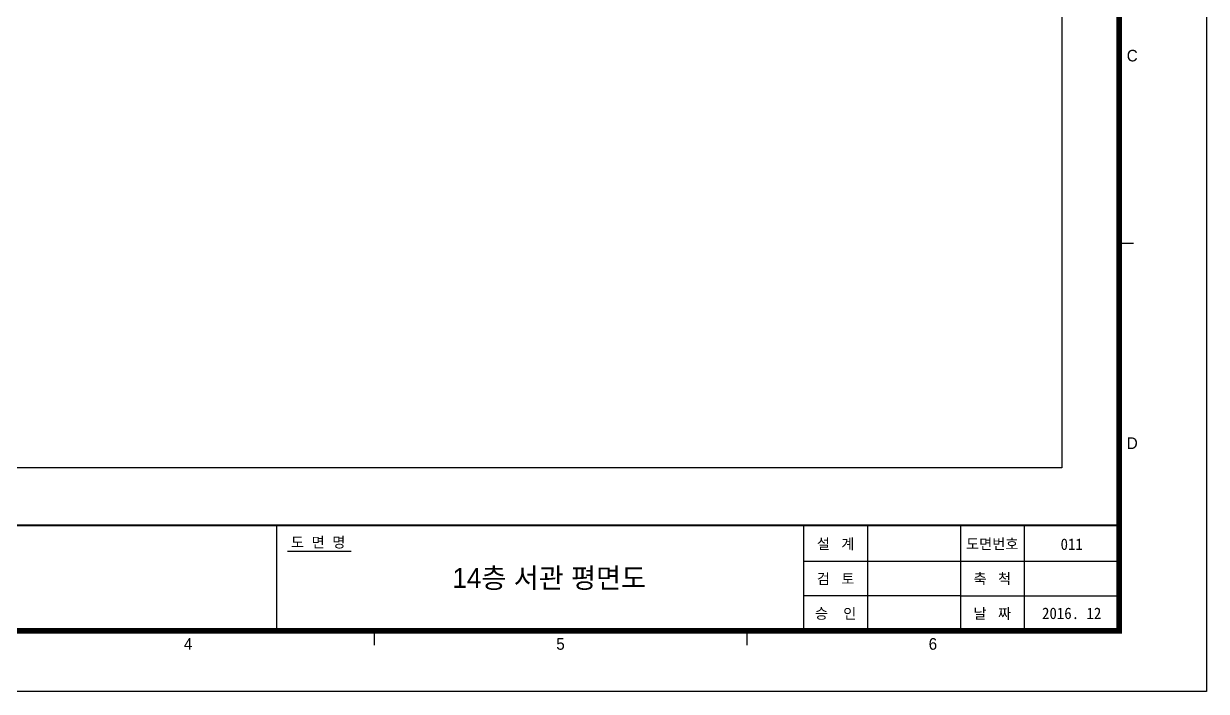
# Model space of a CAD drawing. Header units: millimetres. Extents: x 10479 to 135323, y 879012 to 965592.
# Drawn here: x 74139 to 135323, y 879012 to 913543 of the extents above; entities that cross this region are included whole.
import ezdxf
from ezdxf.enums import TextEntityAlignment as Align

# ---------------------------------------------------------------- set-up
doc = ezdxf.new("R2010")
doc.units = ezdxf.units.MM
doc.styles.add('군산', font='H2HDRM.TTF')
doc.styles.add('굴림체', font='')
doc.styles.get('굴림체').set_extended_font_data('GulimChe')

# ---------------------------------------------------------------- blocks, each defined once
blk = doc.blocks.new('도각')
for p, q in [((162695, 8921), (162695, -45172)), ((162695, -31649), (163202, -31649)), ((162695, -37808), (162695, -37808)), ((84695, -41490), (162695, -41490)), ((84695, -41490), (162695, -41490)), ((133294, -45172), (133294, -41526)), ((151684, -45172), (151684, -41526)), ((151684, -45172), (151684, -41526)), ((153913, -41526), (153913, -45172)), ((157154, -41526), (157154, -45172)), ((159383, -41526), (159383, -45172)), ((135886, -42407), (133668, -42407)), ((151684, -42742), (157154, -42742)), ((157154, -42741), (162695, -42741)), ((157154, -43957), (151684, -43957)), ((157154, -43957), (162695, -43957)), ((84695, -45172), (162695, -45172)), ((84695, -45172), (162695, -45172)), ((136695, -45172), (136695, -45679)), ((149695, -45172), (149695, -45679)), ((162695, -45172), (162695, -45172))]:
    blk.add_line(p, q)
blk.add_lwpolyline([(81500, 11136), (165740, 11136), (165740, -47285), (81500, -47285)], close=True)
at = {"const_width": 203}
blk.add_lwpolyline([(162695, -45172), (162695, 8921), (84695, 8921), (84695, -45172)], close=True, dxfattribs=at)
for points, const_width in [([(162695, -41490), (162695, 8921), (84695, 8921), (84695, -41490)], 203), ([(84695, -41490), (162695, -41490)], 70.9)]:
    blk.add_lwpolyline(points, dxfattribs=dict(const_width=const_width))
at = {"color": 1}
blk.add_lwpolyline([(86695, 6921), (160695, 6921), (160695, -39490), (86695, -39490)], close=True, dxfattribs=at)
at = {"style": '군산'}
for s, p in [('C', (163153, -25101)), ('D', (163153, -38625)), ('4', (130195, -45631)), ('5', (143195, -45631)), ('6', (156195, -45631))]:
    blk.add_text(s, height=405, dxfattribs=at).set_placement(p, align=Align.MIDDLE_CENTER)
blk.add_text('도  면  명', height=364.7, dxfattribs=at).set_placement((133784, -42083), align=Align.MIDDLE_LEFT)
for s, height, style, p in [('설   계', 364.7, '군산', (152798, -42134)), ('도면번호', 364.7, '군산', (158268, -42134)), ('검   토', 364.7, '군산', (152798, -43349)), ('축   척', 364.7, '군산', (158268, -43349)), ('승    인', 364.7, '군산', (152798, -44565)), ('날   짜', 364.7, '군산', (158268, -44565)), ('2016. 12', 400, '굴림체', (161039, -44565))]:
    blk.add_text(s, height=height, dxfattribs=dict(style=style)).set_placement(p, align=Align.MIDDLE)

msp = doc.modelspace()

# ---------------------------------------------------------------- block references
at = {"xscale": 1.482, "yscale": 1.482, "zscale": 1.482}
msp.add_blockref('도각', (-110303.8, 949088.5), dxfattribs=at)

# ---------------------------------------------------------------- texts
for s, height, style, p in [('011', 592.8, '굴림체', (128355.8, 886616.7)), ('14층 서관 평면도', 1032.32, '군산', (101329.9, 884885.3, 726.6))]:
    msp.add_text(s, height=height, dxfattribs=dict(style=style)).set_placement(p, align=Align.MIDDLE)

doc.saveas('drawing.dxf')
